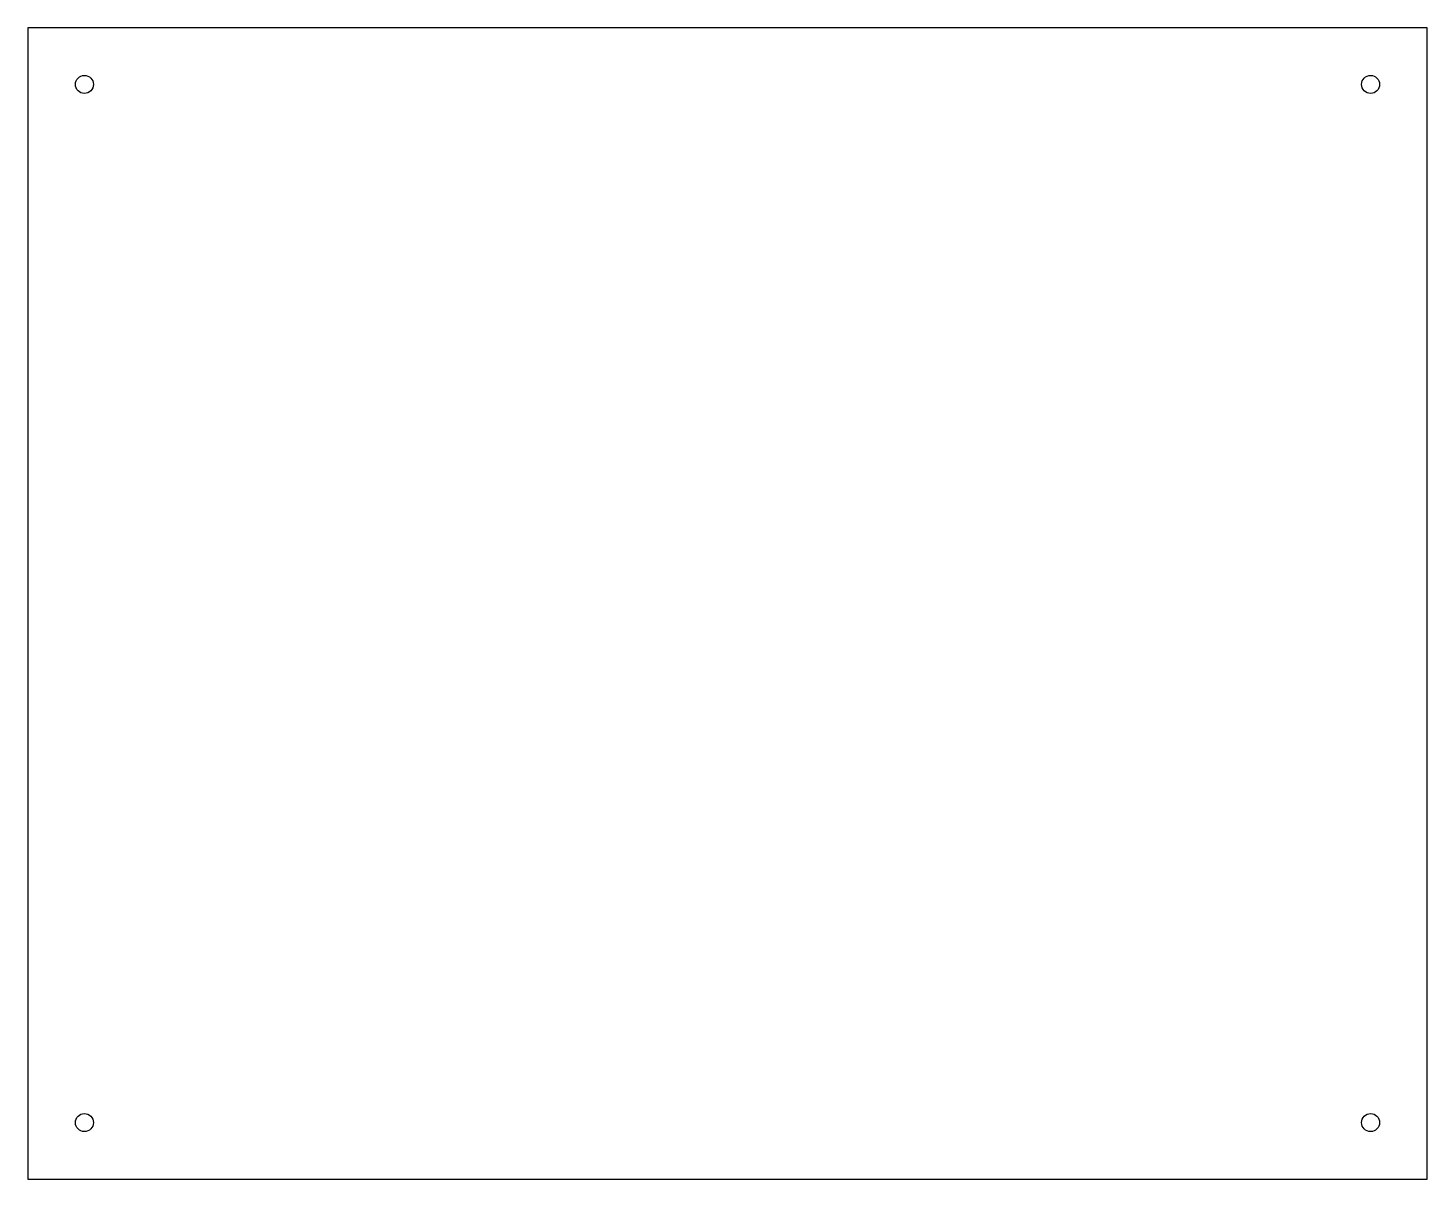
# Model space of a CAD drawing. Extents: x 0 to 7.75, y 0 to 6.38.
import ezdxf

# ---------------------------------------------------------------- set-up
doc = ezdxf.new("R2010")
doc.units = 0
doc.layers.get('0').update_dxf_attribs({"linetype": 'CONTINUOUS'})

msp = doc.modelspace()

# ---------------------------------------------------------------- linework, layer by layer
msp.add_lwpolyline([(0, 0), (7.75, 0), (7.75, 6.375), (0, 6.375)], close=True)
for centre in [(0.3125, 6.0625), (7.4375, 6.0625), (0.3125, 0.3125), (7.4375, 0.3125)]:
    msp.add_circle(centre, 0.05)

doc.saveas('drawing.dxf')
